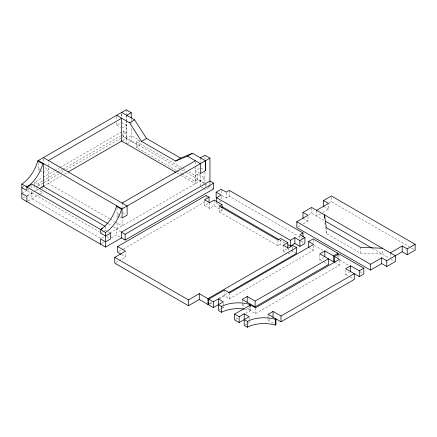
<?xml version="1.0" encoding="UTF-8"?>
<svg xmlns="http://www.w3.org/2000/svg" width="437" height="437" viewBox="0 0 437 437"><rect width="100%" height="100%" fill="white"/><g stroke="black" fill="none" stroke-linecap="round" stroke-linejoin="round"><path stroke-width="0.33" stroke-dasharray="2.19 1.64" d="M121.672 113.718L121.672 117.034L121.683 113.735M38.352 162.482L38.352 169.671L40.029 168.698M116.646 122.584L116.657 125.244L120.563 122.988M43.372 172.571L48.403 169.665L43.383 166.765M122.24 127.823L126.703 125.244L126.703 120.607M21.85 187.659L24.084 186.364M34.774 184.665L34.774 182.082L42.444 177.651M43.034 177.313L54.248 170.84M54.838 170.496L59.558 167.77M60.148 167.431L123.289 130.98L126.211 132.668L122.256 134.951M42.394 181.055L37.697 183.769L37.697 186.353M42.984 180.716L57.078 172.577M57.668 172.238L62.365 169.529M62.955 169.19L120.514 135.956M21.85 193.465L25.761 191.209M27.99 189.915L29.11 189.265M34.774 185.31L34.774 187.894L37.134 186.528M37.724 186.189L43.624 182.781M44.213 182.442L60.738 172.899M61.327 172.56L65.457 170.173M66.047 169.835L123.289 136.786L139.135 145.936L139.135 140.13L131.237 135.568L121.688 141.085M23.024 198.054L26.548 196.016M27.132 195.678L34.763 191.275M35.321 190.942L38.735 188.97M43.372 186.293L62.103 175.477M64.452 174.123L67.391 172.429M27.433 196.044L31.906 193.465L26.881 190.565M27.99 200.982L39.789 194.175M40.373 193.837L42.722 192.482L34.774 187.894M127.276 143.664L131.237 141.375L131.237 127.369M176.357 170.49L136.486 147.466L136.486 141.659L139.135 140.13M136.486 147.466L139.135 145.936M119.301 213.824L117.067 215.113L119.296 216.402M199.277 168.431L195.372 170.687L200.397 173.587M188.669 171.785L195.12 175.51L197.77 173.981L204.926 178.11L110.151 232.828M101.684 232.457L103.919 231.168M104.476 230.845L105.596 230.195L107.83 231.484M182.224 173.871L195.12 181.322L197.77 179.793L204.374 183.606M101.684 238.269L104.476 236.652M101.684 243.529L104.476 241.918M111.288 237.985L116.411 235.024L120.317 237.28M118.815 251.668L122.944 249.281M123.534 248.943L205.554 201.588M204.549 199.736L204.549 205.548L208.504 203.26M218.336 202.55L216.626 203.533L219.576 205.237M218.904 202.216L221.182 200.905M221.75 195.421L226.213 197.999L229.31 196.208L303.005 238.755M115.903 262.528L125.577 256.94L125.577 252.422M204.549 205.548L209.574 208.444L214.092 205.838L221.996 210.399L221.996 208.46M219.347 206.117L219.347 211.929L221.996 210.399M308.719 214.867L311.586 213.212L324.549 220.696M328.58 203.418L331.41 201.785L409.251 246.725M320.589 213.835L316.628 216.124L316.628 210.312M322.85 212.529L328.509 209.263L328.509 204.095M297.996 226.879L300.946 225.175M303.305 223.81L308.025 221.078L308.025 216.566M219.347 211.929L277.981 245.78L280.63 244.25L282.832 245.523M283.263 245.179L283.263 250.991L286.656 249.035M296.477 253.4L292.806 251.28L288.289 253.892L288.289 251.958M209.733 303.48L212.092 302.12M218.582 298.367L228.027 292.921M209.929 304.283L212.278 302.928M219.319 298.859L224.602 295.811L229.633 298.717L313.624 250.221L313.624 245.064M219.461 309.849L221.696 308.56M222.258 308.238L223.378 307.588L223.378 305.654M319.802 254.443L319.802 259.6L323.708 257.344M242.174 302.623L242.174 305.201L243.851 304.234M244.78 309.134A25.368 14.645 0 0 1 249.445 310.15L250.095 309.773L250.095 306.55M235.778 319.207L238.127 317.852M245.758 313.444L250.45 310.734L255.487 313.64L339.478 265.144L339.478 260.638M245.31 324.773L247.55 323.484M248.107 323.162L249.227 322.517L249.227 319.939M345.651 270.011L345.651 274.523L349.556 272.267M268.023 317.546L268.023 320.124L269.7 319.157M325.374 226.721L326.286 233.418L360.361 253.089L382.391 254.094L382.391 249.576M411.61 248.09L415.15 250.133M323.489 206.362L328.509 209.263M372.63 248.456L389.138 257.988M391.219 259.19L395.343 261.566M302.983 218.172L308.025 221.078M121.666 122.333L126.703 125.244L126.714 143.986M200.954 168.108L204.303 170.042M116.646 125.233L120.563 127.5M136.486 141.659L182.808 168.403M183.393 168.742L186.326 170.43M314.274 245.375L323.517 250.712M339.544 259.966L349.365 265.636M359.766 271.639L362.65 273.305M121.688 135.279L180.951 169.49M181.541 169.829L185.665 172.216M186.255 172.555L205.428 183.622M204.926 183.922L207.717 185.534M208.274 185.856L213.617 188.942M301.022 241.186L303.813 242.797M176.947 170.829L181.634 173.533M308.593 247.32L313.624 250.221M334.447 262.244L339.478 265.144M176.51 172.735L180.634 175.117M181.224 175.461L195.372 183.627L195.372 166.055M203.194 188.145L200.403 186.533L200.403 173.915M203.751 188.467L205.428 189.434L209.951 186.823L209.951 184.824M319.802 259.6L323.817 261.916M324.391 262.249L328.406 264.565M345.651 274.523L347.945 275.845M350.239 277.173L354.254 279.489M279.707 239.951L285.011 243.016M283.263 250.991L285.498 252.28M122.655 212.529L126.003 214.463M38.352 169.671L39.467 170.315M40.024 170.638L42.815 172.249M119.858 216.725L122.087 218.014M109.714 218.784L48.403 183.387L48.403 161.821M110.304 219.128L114.434 221.51M115.024 221.849L122.098 225.934L122.098 218.746M108.223 223.733L111.167 225.437M113.527 226.798L117.067 228.841L117.067 221.652M34.774 182.082L42.165 186.348M120.88 231.796L116.411 229.217L116.411 235.024M242.174 305.201L245.004 306.834M247.266 308.14L250.095 309.773M268.023 320.124L275.381 324.374M29.672 186.364L31.906 187.653L31.906 185.266M108.387 231.807L110.064 232.774M31.906 192.914L99.702 232.058M106.715 236.652L109.501 238.263M222.258 306.943L223.378 307.588M100.291 238.209L31.906 198.726L31.906 190.882M121.606 254.645L125.577 256.94M324.822 222.706L325.008 224.044M390.317 252.859L390.317 257.377M360.361 247.282L360.361 253.089M338.965 254.476L338.965 257.699M337.959 255.825L337.959 257.114M331.41 197.267L331.41 201.785M326.286 227.611L326.286 233.418M313.116 240.197L313.116 242.775M311.586 208.05L311.586 213.212M299.908 236.024L299.908 239.252M292.806 246.763L292.806 248.697M292.806 249.347L292.806 251.28M288.289 248.079L288.289 251.308M280.63 239.733L280.63 244.25M277.981 239.968L277.981 245.78M268.023 314.968L268.023 316.901M255.487 307.839L255.487 313.64M250.45 304.933L250.45 310.734M249.445 305.638L249.445 310.15M249.227 318.005L249.227 319.294M242.174 299.4L242.174 301.978M229.633 292.916L229.633 298.717M229.31 190.401L229.31 196.208M226.213 192.832L226.213 197.999M224.602 290.01L224.602 295.811M223.378 303.081L223.378 305.01M221.193 190.581L221.193 193.804M221.182 196.382L221.182 199.611M214.092 200.026L214.092 205.838M209.951 182.153L209.951 184.239M209.574 202.637L209.574 208.444M206.144 195.437L206.144 198.021M205.428 184.917L205.428 188.139M204.926 156.572L204.926 159.243M204.926 171.916L204.926 182.633M200.397 157.855L200.397 162.488M197.77 173.981L197.77 179.793M195.372 162.078L195.372 165.388M195.12 175.51L195.12 181.322M131.237 119.361L131.237 120.699M131.237 121.366L131.237 124.032M126.703 115.308L126.703 119.946M126.211 109.791L126.211 114.461M126.211 115.128L126.211 119.798M126.211 120.465L126.211 138.474M123.289 130.98L123.289 136.786M122.098 203.058L122.098 208.285M117.067 207.925L117.067 217.73M116.646 116.624L116.657 119.946M105.596 226.623L105.596 230.195M43.383 158.921L43.383 162.187M42.722 186.67L42.722 189.254M26.881 184.753L26.881 186.042"/><path stroke-width="0.66" d="M175.565 161.035L187.451 156.178L200.397 163.657L200.397 173.587L205.417 170.687L205.428 160.75L192.482 153.272L180.596 158.128L175.565 161.035L141.49 141.364L129.603 122.781L116.646 115.302M121.049 237.701L125.102 240.044L213.617 188.942L213.617 183.13L209.951 181.011L121.437 232.118L121.437 237.925L105.59 247.074L21.85 198.731L21.85 184.081A25.368 14.645 -60 0 0 37.697 160.898L126.211 109.791L131.237 112.691L131.237 118.028M21.85 187.659L26.876 190.559L26.876 186.981A25.368 14.645 -60 0 0 42.722 163.799L43.372 163.422L43.372 186.293L107.633 223.394M48.403 160.516L121.683 118.209L121.683 141.08L175.92 172.397M126.703 115.308L131.237 112.691M129.603 122.781L134.634 119.88L146.521 138.458L180.596 158.128M26.876 186.981L31.906 184.075L105.006 226.279M39.308 188.642L43.897 185.993M67.975 172.091L122.016 140.889M141.49 141.364L146.521 138.458M187.451 156.178L192.482 153.272M100.565 244.174L100.565 238.913L105.59 241.814L110.621 238.908L110.621 233.096L105.59 236.002L100.565 233.101L100.565 229.529A25.368 14.645 -60 0 0 116.411 206.34L117.067 205.964M122.098 203.058L195.372 160.756M200.397 157.855L204.926 155.239L209.951 158.139L209.951 181.486M105.59 247.074L105.59 232.429A25.368 14.645 -60 0 0 121.437 209.241L209.951 158.139M100.565 229.529L102.242 228.556M121.049 231.894L125.102 234.232L213.617 183.13M121.038 254.318L117.629 252.351L117.629 246.539L206.144 195.437L209.072 197.125L209.072 202.287M216.157 198.005L216.157 192.193L221.193 189.287L226.213 192.187L229.31 190.401L303.005 232.943L303.005 236.816M209.072 197.125L204.549 199.736L209.574 202.637L214.092 200.026L221.996 204.587L221.996 207.815M216.626 202.244L216.626 197.726L221.182 195.093L216.157 192.193M209.143 303.819L207.963 304.502L199.272 299.482L188.456 305.731L114.762 263.183L114.762 257.371L125.577 251.128L117.629 246.539M221.996 204.587L219.347 206.117L277.981 239.968L280.63 238.438L287.786 242.573L287.786 248.38M302.983 218.172L302.983 212.371L311.586 207.406L395.343 255.76L395.343 261.566L386.74 266.526L381.714 263.626L381.714 257.825L386.74 260.725L402.204 251.805L407.224 254.705L415.15 250.133L415.15 244.321L331.41 195.978L323.489 200.55L323.489 206.362M381.714 263.626L370.505 270.104L296.816 227.562L296.816 221.75L308.025 215.277L302.983 212.371M316.628 210.312L328.509 203.451L323.489 200.55M216.626 197.726L290.315 240.268L294.871 237.641L299.897 240.536L304.928 237.635L304.928 243.442L299.897 246.348L294.871 243.447L290.315 246.08L287.961 244.72M303.005 232.943L299.908 234.735L304.928 237.635M114.762 257.371L188.456 299.919L199.272 293.675L207.963 298.69L296.477 247.588L296.477 253.4L228.617 292.577M287.786 242.573L283.263 245.179L288.289 248.079L292.806 245.468L296.477 247.588M208.755 299.159L213.311 301.792L218.342 298.886L223.378 301.792L213.311 307.588L208.755 304.96L208.755 299.159L224.602 290.01L229.633 292.916L313.624 244.42L308.593 241.519L308.593 247.32M308.593 241.519L313.116 238.908L337.959 253.247L337.959 255.181M337.959 253.247L333.426 255.863L324.822 250.898L319.802 253.799L333.426 261.665L334.562 261.009M247.205 296.494L242.174 299.4L255.126 306.872L328.406 264.565L328.406 258.764L255.126 301.071L247.205 296.494L247.205 302.295M218.342 304.693L221.439 306.484A25.368 14.645 0 0 1 249.445 304.349L250.095 303.972L250.095 305.905M234.603 314.083L239.159 316.716L244.196 313.81L249.227 316.716L239.159 322.517L234.603 319.884L234.603 314.083L250.45 304.933L255.487 307.839L339.478 259.349L334.447 256.443L334.447 262.244M334.447 256.443L338.965 253.831L363.808 268.171L363.808 273.972L359.28 276.588L345.651 268.722L350.676 265.822L359.28 270.787L363.808 268.171M273.054 311.417L268.023 314.323L280.98 321.796L354.254 279.489L354.254 273.688L280.98 315.995L273.054 311.417L273.054 317.218M244.196 319.616L247.293 321.408A25.368 14.645 0 0 1 275.294 319.278L275.944 318.901L275.944 324.702L275.294 325.073A25.368 14.645 0 0 0 247.293 327.209L244.196 325.418L244.196 313.81M296.816 221.75L370.505 264.292L381.714 257.825M390.317 252.859L402.204 245.998L407.224 248.899L415.15 244.321M382.391 248.282L360.361 247.282L326.286 227.611L324.549 214.889L324.549 218.118M325.467 221.226L372.04 248.118M121.677 112.396L134.634 119.88M221.93 206.597L279.117 239.613M43.383 157.615L127.118 205.958L127.118 215.108L122.087 218.014L122.087 208.864L38.352 160.521M37.697 160.898L42.722 163.799M116.411 206.34L121.437 209.241M21.85 184.081L105.59 232.429M21.85 193.465L26.876 196.366L26.876 201.632M244.174 309.046A25.368 14.645 0 0 0 221.439 312.286L218.342 310.494L218.342 298.886M407.224 248.899L407.224 254.705M402.204 245.998L402.204 251.805M386.74 260.725L386.74 266.526M370.505 264.292L370.505 270.104M359.28 270.787L359.28 276.588M350.676 265.822L350.676 271.623M333.426 255.863L333.426 261.665M324.822 250.898L324.822 256.699M299.897 240.536L299.897 246.348M294.871 237.641L294.871 243.447M290.315 240.268L290.315 246.08M280.98 315.995L280.98 321.796M275.294 319.278L275.294 325.073M255.126 301.071L255.126 306.872M249.445 304.349L249.445 305.638M247.293 321.408L247.293 327.209M239.159 316.716L239.159 322.517M221.439 306.484L221.439 312.286M213.311 301.792L213.311 307.588M207.963 298.69L207.963 304.502M205.417 160.756L205.417 170.687M199.272 293.675L199.272 299.482M188.456 299.919L188.456 305.731M125.102 234.232L125.102 240.044"/></g></svg>
